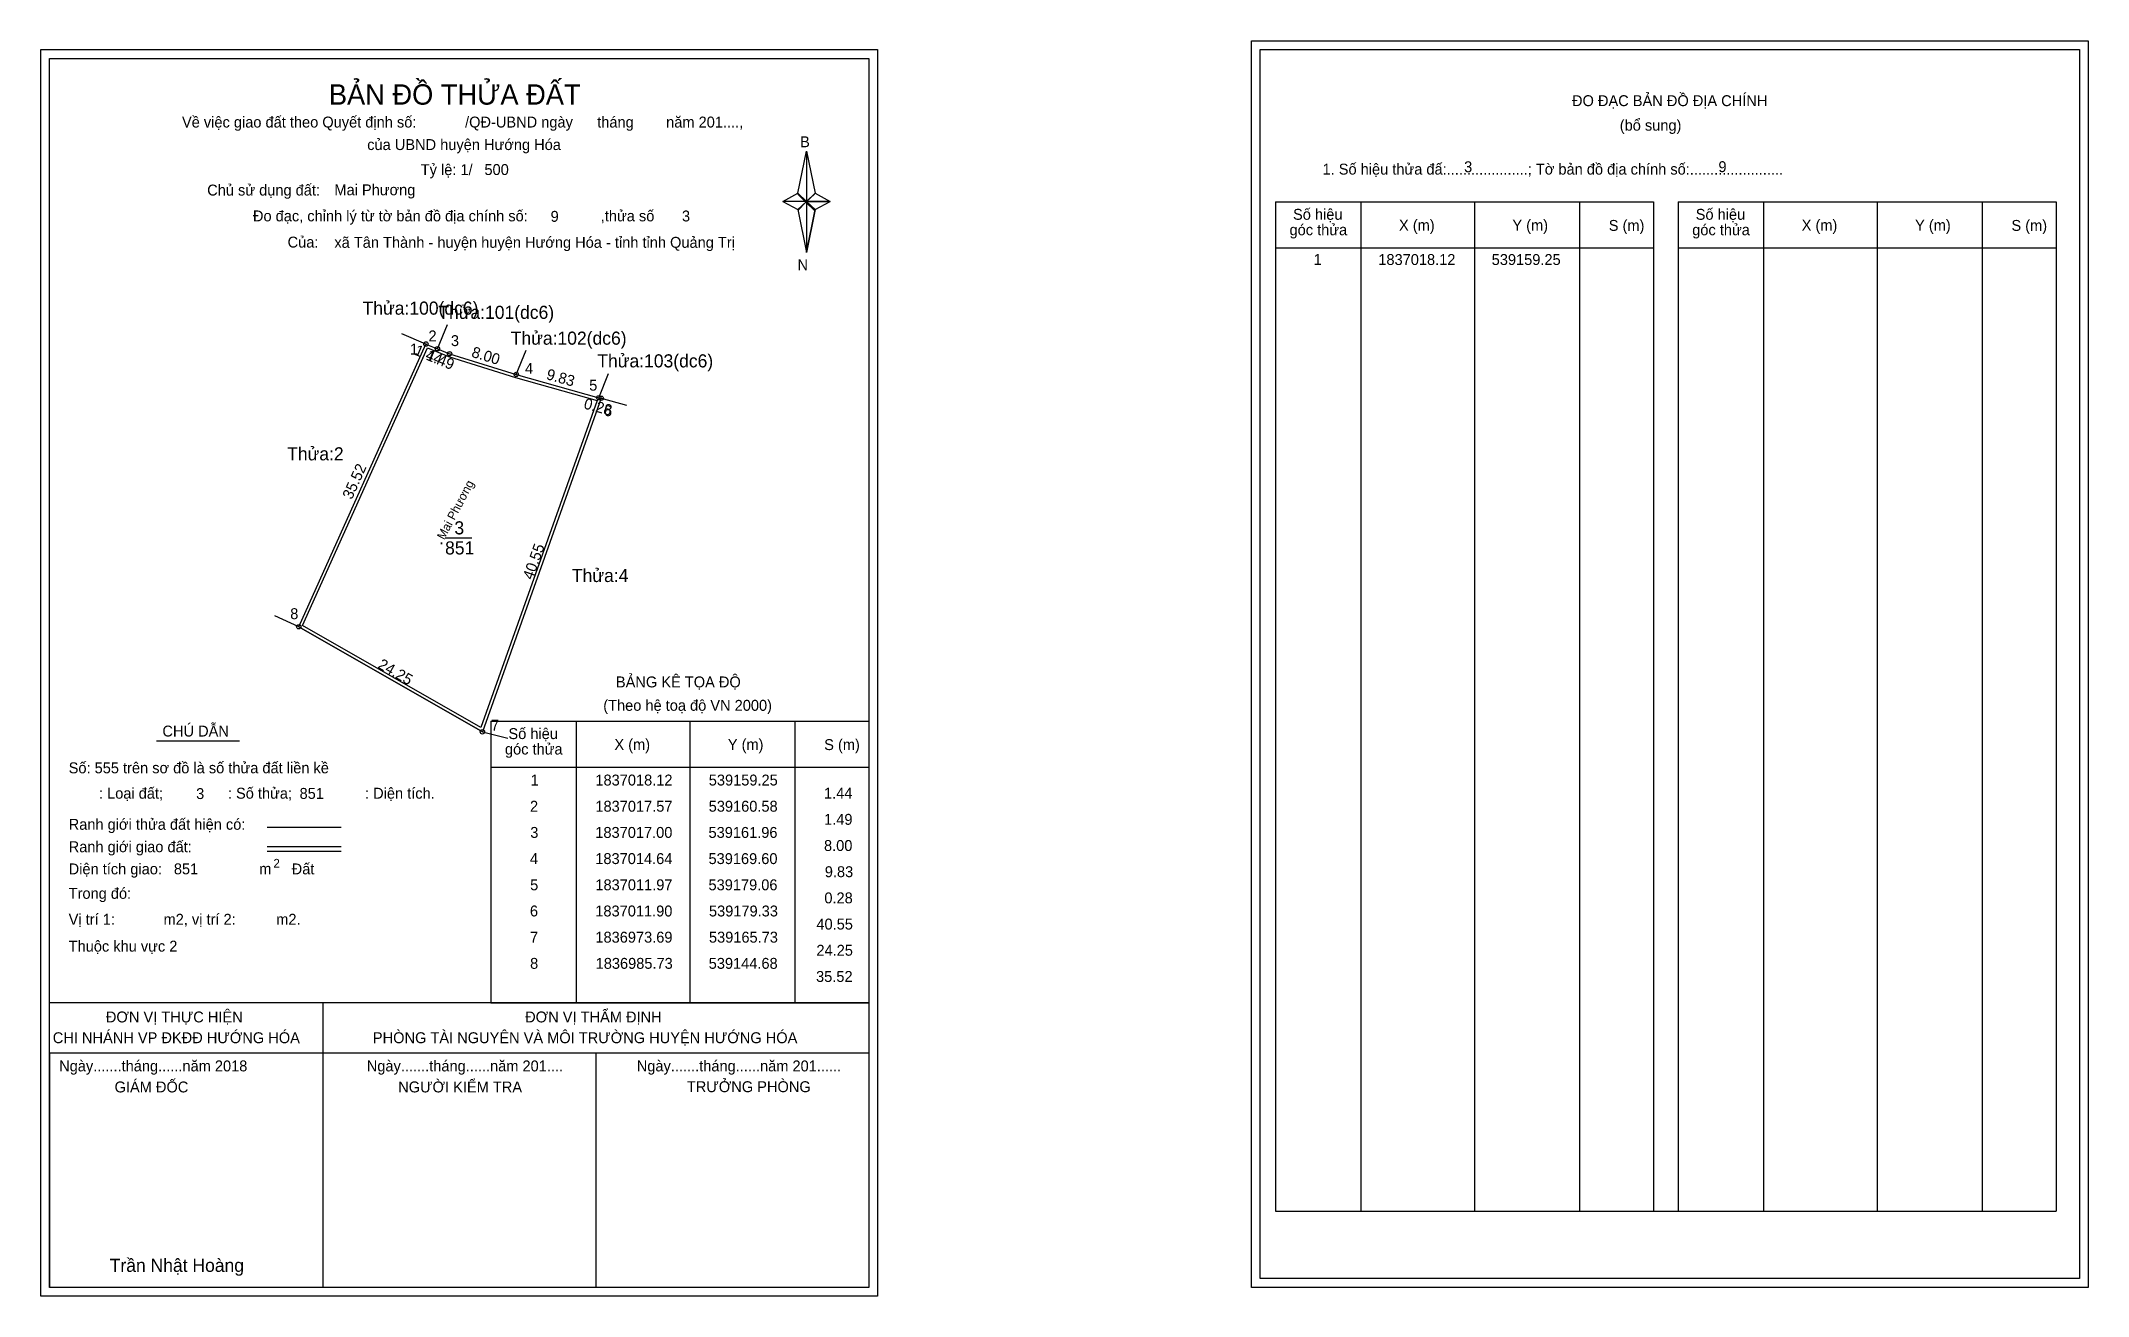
# Model space of a CAD drawing. Extents: x 539115 to 539350, y 1836909 to 1837053.
import ezdxf

# ---------------------------------------------------------------- set-up
doc = ezdxf.new("R2010")
doc.units = 0
for name, color, linetype in [('Level 1', 7, 'Continuous'), ('Level 10', 7, 'Continuous'), ('Level 11', 7, 'Continuous'), ('Level 13', 7, 'Continuous'), ('Level 27', 7, 'Continuous'), ('Level 28', 7, 'Continuous'), ('Level 3', 7, 'Continuous'), ('Level 36', 7, 'Continuous'), ('Level 49', 7, 'Continuous'), ('Level 5', 7, 'Continuous'), ('Level 53', 7, 'Continuous'), ('Level 55', 7, 'Continuous'), ('Level 6', 7, 'Continuous'), ('Level 63', 7, 'Continuous'), ('Level 9', 7, 'Continuous')]:
    doc.layers.add(name, color=color, linetype=linetype)

msp = doc.modelspace()

# ---------------------------------------------------------------- linework, layer by layer
at = {"layer": 'Level 1'}
for p, q in [((539116.15, 1837050.84), (539116.15, 1837050.84)), ((539254.82, 1837051.84), (539254.82, 1837051.84)), ((539201.87, 1837035.4), (539202.85, 1837040.22)), ((539202.85, 1837040.22), (539202.85, 1837034.46)), ((539202.85, 1837040.22), (539203.83, 1837035.4)), ((539200.14, 1837034.46), (539201.87, 1837035.4)), ((539201.87, 1837035.4), (539202.85, 1837034.46)), ((539202.78, 1837034.35), (539201.87, 1837035.29)), ((539202.85, 1837034.46), (539201.87, 1837033.54)), ((539202.78, 1837034.35), (539201.87, 1837033.43)), ((539201.87, 1837033.43), (539202.78, 1837034.35)), ((539203.76, 1837035.29), (539202.78, 1837034.35)), ((539202.78, 1837034.35), (539203.76, 1837035.29)), ((539203.76, 1837033.43), (539202.78, 1837034.35)), ((539203.83, 1837035.4), (539202.85, 1837034.46)), ((539202.85, 1837034.46), (539202.85, 1837028.61)), ((539202.85, 1837034.46), (539205.55, 1837034.46)), ((539202.85, 1837034.46), (539203.83, 1837033.54)), ((539203.83, 1837033.54), (539205.55, 1837034.46)), ((539256.58, 1837034.41), (539299.88, 1837034.41)), ((539266.38, 1836918.78), (539266.38, 1837034.41)), ((539279.41, 1836918.78), (539279.41, 1837034.41)), ((539291.4, 1837034.41), (539291.4, 1836918.78)), ((539299.88, 1837034.41), (539299.88, 1836918.78)), ((539302.71, 1837034.41), (539346.01, 1837034.41)), ((539312.51, 1836918.78), (539312.51, 1837034.41)), ((539325.54, 1836918.78), (539325.54, 1837034.41)), ((539337.53, 1837034.41), (539337.53, 1836918.78)), ((539346.01, 1837034.41), (539346.01, 1836918.78)), ((539201.87, 1837033.54), (539202.85, 1837028.61)), ((539203.83, 1837033.54), (539202.85, 1837028.61)), ((539256.58, 1837029.15), (539299.88, 1837029.15)), ((539302.71, 1837029.15), (539346.01, 1837029.15)), ((539166.7, 1836974.93), (539210, 1836974.93)), ((539176.5, 1836942.66), (539176.5, 1836974.93)), ((539189.53, 1836942.66), (539189.53, 1836974.93)), ((539201.52, 1836974.93), (539201.52, 1836942.66)), ((539166.7, 1836969.66), (539210, 1836969.66)), ((539141.05, 1836962.77), (539149.55, 1836962.77)), ((539141.05, 1836960.54), (539149.55, 1836960.54)), ((539141.05, 1836960), (539149.55, 1836960)), ((539169.57, 1836942.66), (539116.15, 1836942.66)), ((539210, 1836942.66), (539157.58, 1836942.66)), ((539166.7, 1836942.66), (539210, 1836942.66)), ((539210, 1836936.89), (539116.15, 1836936.89)), ((539116.15, 1836910.05), (539116.15, 1836936.89)), ((539256.58, 1836918.78), (539346.01, 1836918.78)), ((539210, 1836910.05), (539210, 1836910.05)), ((539348.67, 1836911.05), (539348.67, 1836911.05))]:
    msp.add_line(p, q, dxfattribs=at)
for points in [[(539201.87, 1837035.4), (539202.85, 1837040.22), (539202.85, 1837034.46)], [(539200.14, 1837034.46), (539201.87, 1837033.54), (539202.85, 1837034.46)], [(539202.85, 1837034.46), (539203.83, 1837035.4), (539205.55, 1837034.46)], [(539202.85, 1837034.46), (539202.85, 1837028.61), (539203.83, 1837033.54)]]:
    msp.add_lwpolyline(points, close=True, dxfattribs=at)
at = {"layer": 'Level 10'}
msp.add_line((539144.68, 1836985.73), (539165.73, 1836973.69), dxfattribs=at)
for points in [[(539161.96, 1837017), (539169.6, 1837014.64), (539179.06, 1837011.97), (539179.33, 1837011.9), (539165.73, 1836973.69), (539144.68, 1836985.73), (539159.25, 1837018.12), (539160.58, 1837017.57)], [(539161.84, 1837016.67), (539169.5, 1837014.3), (539178.88, 1837011.66), (539165.54, 1836974.2), (539145.13, 1836985.88), (539159.43, 1837017.67), (539160.45, 1837017.25)]]:
    msp.add_lwpolyline(points, close=True, dxfattribs=at)
at = {"layer": 'Level 11'}
for centre in [(539159.25, 1837018.12), (539160.58, 1837017.57), (539161.96, 1837017), (539161.96, 1837017), (539169.6, 1837014.64), (539179.06, 1837011.97), (539179.33, 1837011.9), (539144.68, 1836985.73), (539165.73, 1836973.69)]:
    msp.add_circle(centre, 0.25, dxfattribs=at)
at = {"layer": 'Level 27'}
for p, q in [((539160.58, 1837017.57), (539161.73, 1837020.34)), ((539159.25, 1837018.12), (539156.48, 1837019.28)), ((539169.6, 1837014.64), (539170.75, 1837017.41)), ((539179.06, 1837011.97), (539180.19, 1837014.75)), ((539179.33, 1837011.9), (539182.23, 1837011.1)), ((539144.68, 1836985.73), (539141.95, 1836986.98)), ((539165.73, 1836973.69), (539168.65, 1836972.98))]:
    msp.add_line(p, q, dxfattribs=at)
at = {"layer": 'Level 3'}
for p, q in [((539256.58, 1837034.41), (539256.58, 1836918.78)), ((539302.71, 1837034.41), (539302.71, 1836918.78)), ((539166.7, 1836974.93), (539166.7, 1836942.66))]:
    msp.add_line(p, q, dxfattribs=at)
at = {"layer": 'Level 5'}
for p, q in [((539128.41, 1836972.65), (539137.89, 1836972.65)), ((539147.44, 1836942.66), (539147.44, 1836910.05)), ((539116.15, 1836936.89), (539116.15, 1836910.05)), ((539116.15, 1836936.89), (539116.15, 1836910.05)), ((539178.72, 1836936.89), (539178.72, 1836910.05))]:
    msp.add_line(p, q, dxfattribs=at)
at = {"layer": 'Level 63'}
for points in [[(539253.82, 1837052.84), (539349.67, 1837052.84), (539349.67, 1836910.05), (539253.82, 1836910.05)], [(539115.15, 1837051.84), (539211, 1837051.84), (539211, 1836909.05), (539115.15, 1836909.05)], [(539116.15, 1837050.84), (539210, 1837050.84), (539210, 1836910.05), (539116.15, 1836910.05)], [(539254.82, 1837051.84), (539348.67, 1837051.84), (539348.67, 1836911.05), (539254.82, 1836911.05)]]:
    msp.add_lwpolyline(points, close=True, dxfattribs=at)
at = {"layer": 'Level 9'}
msp.add_line((539161.45, 1836995.91), (539164.51, 1836995.91), dxfattribs=at)

# ---------------------------------------------------------------- texts
at = {"layer": 'Level 1'}
for s, height, p in [('BẢN ĐỒ THỬA ĐẤT', 2.3328, (539148.14, 1837045.54)), ('ĐO ĐẠC BẢN ĐỒ ĐỊA CHÍNH', 1.25, (539290.55, 1837045.37)), ('Về việc giao đất theo Quyết định số:            /QĐ-UBND ngày      tháng        năm 201....,      ', 1.25, (539131.31, 1837042.92)), ('(bổ sung)', 1.25, (539296.02, 1837042.56)), ('của UBND huyện Hướng Hóa', 1.25, (539152.53, 1837040.34)), ('B', 1.25, (539202.12, 1837040.66)), ('1. Số hiệu thửa đấ:....................; Tờ bản đồ địa chính số:.......................', 1.25, (539261.97, 1837037.53)), ('Chủ sử dụng đất:', 1.25, (539134.2, 1837035.13)), ('Đo đạc, chỉnh lý từ tờ bản đồ địa chính số:                  ,thửa số                 ', 1.25, (539139.44, 1837032.17)), ('góc thửa', 1.25, (539258.19, 1837030.58)), ('Số hiệu', 1.25, (539258.59, 1837032.35)), ('X (m)', 1.25, (539270.73, 1837031.11)), ('Y (m)', 1.25, (539283.72, 1837031.11)), ('S (m)', 1.25, (539294.76, 1837031.08)), ('góc thửa', 1.25, (539304.32, 1837030.58)), ('Số hiệu', 1.25, (539304.72, 1837032.35)), ('X (m)', 1.25, (539316.86, 1837031.11)), ('Y (m)', 1.25, (539329.85, 1837031.11)), ('S (m)', 1.25, (539340.89, 1837031.08)), ('Của:', 1.25, (539143.41, 1837029.17)), ('N', 1.25, (539201.82, 1837026.57)), ('BẢNG KÊ TỌA ĐỘ', 1.25, (539181.02, 1836978.78)), ('(Theo hệ toạ độ VN 2000)', 1.25, (539179.57, 1836976.1)), ('CHÚ DẪN', 1.25, (539129.07, 1836973.15)), ('Số hiệu', 1.25, (539168.71, 1836972.86)), ('góc thửa', 1.25, (539168.31, 1836971.09)), ('X (m)', 1.25, (539180.85, 1836971.62)), ('Y (m)', 1.25, (539193.84, 1836971.62)), ('S (m)', 1.25, (539204.88, 1836971.6)), ('Số: 555 trên sơ đồ là số thửa đất liền kề', 1.25, (539118.33, 1836968.94)), (': Loại đất;                : Số thửa;                  : Diện tích.', 1.25, (539121.8, 1836966.03)), ('Ranh giới thửa đất hiện có:', 1.25, (539118.33, 1836962.47)), ('Ranh giới giao đất:', 1.25, (539118.33, 1836959.9)), ('2', 1, (539141.78, 1836958.13)), ('Diện tích giao:                                Đất ', 1.25, (539118.33, 1836957.36)), ('m', 1.25, (539140.16, 1836957.37)), ('Trong đó: ', 1.25, (539118.33, 1836954.56)), ('Vị trí 1:            m2, vị trí 2:          m2.', 1.25, (539118.33, 1836951.59)), ('Thuộc khu vực 2', 1.25, (539118.33, 1836948.51)), ('ĐƠN VỊ THỰC HIỆN', 1.25, (539122.59, 1836940.4)), ('ĐƠN VỊ THẨM ĐỊNH', 1.25, (539170.62, 1836940.4)), ('CHI NHÁNH VP ĐKĐĐ HƯỚNG HÓA', 1.25, (539116.51, 1836938.02)), ('PHÒNG TÀI NGUYÊN VÀ MÔI TRƯỜNG HUYỆN HƯỚNG HÓA', 1.25, (539153.18, 1836938.02)), ('Ngày.......tháng......năm 2018', 1.25, (539117.24, 1836934.79)), ('Ngày.......tháng......năm 201....', 1.25, (539152.48, 1836934.79)), ('Ngày.......tháng......năm 201......', 1.25, (539183.41, 1836934.79)), ('GIÁM ĐỐC', 1.25, (539123.59, 1836932.38)), ('NGƯỜI KIỂM TRA', 1.25, (539156.08, 1836932.38)), ('TRƯỞNG PHÒNG', 1.25, (539189.15, 1836932.41)), ('Trần Nhật Hoàng', 1.5, (539123.03, 1836911.82))]:
    msp.add_text(s, height=height, dxfattribs=at).set_placement(p)
at = {"layer": 'Level 11'}
msp.add_text('Tỷ lệ: 1/', height=1.25, dxfattribs=at).set_placement((539158.66, 1837037.47))
at = {"layer": 'Level 13'}
for s, p in [('3', (539162.52, 1836996.31)), ('.', (539160.75, 1836995.16)), ('851', (539161.45, 1836994.01))]:
    msp.add_text(s, height=1.5, dxfattribs=at).set_placement(p)
at = {"layer": 'Level 28'}
msp.add_text('Mai Phương', height=1, rotation=62.3488, dxfattribs=at).set_placement((539161.35, 1836995.62))
at = {"layer": 'Level 36'}
for s, p in [('Thửa:100(dc6)', (539152, 1837021.48)), ('Thửa:101(dc6)', (539160.67, 1837021)), ('Thửa:102(dc6)', (539168.97, 1837018.04)), ('Thửa:103(dc6)', (539178.89, 1837015.44)), ('Thửa:2', (539143.36, 1837004.79)), ('Thửa:4', (539175.98, 1836990.85))]:
    msp.add_text(s, height=1.5, dxfattribs=at).set_placement(p)
at = {"layer": 'Level 49'}
for s, rotation, p in [('1.44', 337.3244, (539157.82, 1837016.94)), ('8.00', 342.8341, (539164.39, 1837016.67)), ('1.49', 337.5572, (539159.18, 1837016.36)), ('9.83', 344.2388, (539172.96, 1837014.11)), ('0.28', 344.6605, (539177.25, 1837010.75)), ('35.52', 65.7805, (539150.77, 1837000.23)), ('40.55', 70.4063, (539171.48, 1836991.03)), ('24.25', 330.2353, (539153.65, 1836981.06))]:
    msp.add_text(s, height=1.25, rotation=rotation, dxfattribs=at).set_placement(p)
at = {"layer": 'Level 53'}
for s, p in [('1', (539260.94, 1837027.17)), ('1837018.12', (539268.36, 1837027.17)), ('539159.25', (539281.35, 1837027.17)), ('1', (539171.25, 1836967.54)), ('1837018.12', (539178.67, 1836967.54)), ('539159.25', (539191.66, 1836967.54)), ('1.44', (539204.86, 1836966.04)), ('2', (539171.18, 1836964.54)), ('1837017.57', (539178.67, 1836964.54)), ('539160.58', (539191.65, 1836964.54)), ('1.49', (539204.87, 1836963.04)), ('3', (539171.21, 1836961.54)), ('1837017.00', (539178.66, 1836961.54)), ('539161.96', (539191.63, 1836961.54)), ('8.00', (539204.86, 1836960.04)), ('4', (539171.17, 1836958.54)), ('1837014.64', (539178.66, 1836958.54)), ('539169.60', (539191.63, 1836958.54)), ('5', (539171.2, 1836955.54)), ('1837011.97', (539178.67, 1836955.54)), ('539179.06', (539191.63, 1836955.54)), ('9.83', (539204.95, 1836957.04)), ('0.28', (539204.9, 1836954.04)), ('6', (539171.17, 1836952.54)), ('1837011.90', (539178.66, 1836952.54)), ('539179.33', (539191.68, 1836952.54)), ('40.55', (539203.99, 1836951.04)), ('7', (539171.18, 1836949.54)), ('1836973.69', (539178.67, 1836949.54)), ('539165.73', (539191.68, 1836949.54)), ('8', (539171.19, 1836946.54)), ('1836985.73', (539178.7, 1836946.54)), ('539144.68', (539191.65, 1836946.54)), ('24.25', (539203.99, 1836948.04)), ('35.52', (539203.95, 1836945.04))]:
    msp.add_text(s, height=1.25, dxfattribs=at).set_placement(p)
at = {"layer": 'Level 55'}
for s, height, p in [('100', 0.055, (539159.19, 1837018.07)), ('100', 0.055, (539159.19, 1837018.07)), ('1', 0.2, (539159.2, 1837018.12)), ('2', 0.055, (539159.23, 1837018.07)), ('2', 0.055, (539159.23, 1837018.07)), ('2', 0.2, (539160.51, 1837017.57)), ('100', 0.055, (539160.52, 1837017.52)), ('101', 0.055, (539160.52, 1837017.52)), ('100', 0.055, (539160.52, 1837017.52)), ('3', 0.2, (539161.9, 1837017)), ('101', 0.055, (539161.9, 1837016.95)), ('4', 0.2, (539169.53, 1837014.64)), ('101', 0.055, (539169.54, 1837014.58)), ('102', 0.055, (539169.54, 1837014.58)), ('5', 0.2, (539179, 1837011.97)), ('102', 0.055, (539179, 1837011.92)), ('103', 0.055, (539179, 1837011.92)), ('6', 0.2, (539179.26, 1837011.9)), ('103', 0.055, (539179.27, 1837011.84)), ('4', 0.055, (539179.31, 1837011.84)), ('8', 0.2, (539144.62, 1836985.73)), ('2', 0.055, (539144.66, 1836985.67)), ('2', 0.055, (539144.66, 1836985.67)), ('7', 0.2, (539165.67, 1836973.69)), ('4', 0.055, (539165.71, 1836973.64))]:
    msp.add_text(s, height=height, dxfattribs=at).set_placement(p)
at = {"layer": 'Level 6'}
for s, p in [('500', (539165.96, 1837037.48)), ('3', (539278.19, 1837037.8)), ('9', (539307.32, 1837037.81)), ('Mai Phương', (539148.77, 1837035.16)), ('9', (539173.54, 1837032.12)), ('3', (539188.59, 1837032.16)), ('xã Tân Thành - huyện huyện Hướng Hóa - tỉnh tỉnh Quảng Trị', (539148.77, 1837029.14)), ('3', (539132.93, 1836965.99)), ('851', (539144.78, 1836966.01)), ('851', (539130.38, 1836957.37))]:
    msp.add_text(s, height=1.25, dxfattribs=at).set_placement(p)
at = {"layer": 'Level 9'}
for s, p in [('1', (539157.42, 1837016.91)), ('2', (539159.55, 1837018.42)), ('3', (539162.12, 1837017.88)), ('4', (539170.61, 1837014.71)), ('5', (539177.96, 1837012.78)), ('6', (539179.65, 1837009.85)), ('8', (539143.71, 1836986.6)), ('7', (539166.72, 1836973.83))]:
    msp.add_text(s, height=1.25, dxfattribs=at).set_placement(p)

doc.saveas('drawing.dxf')
